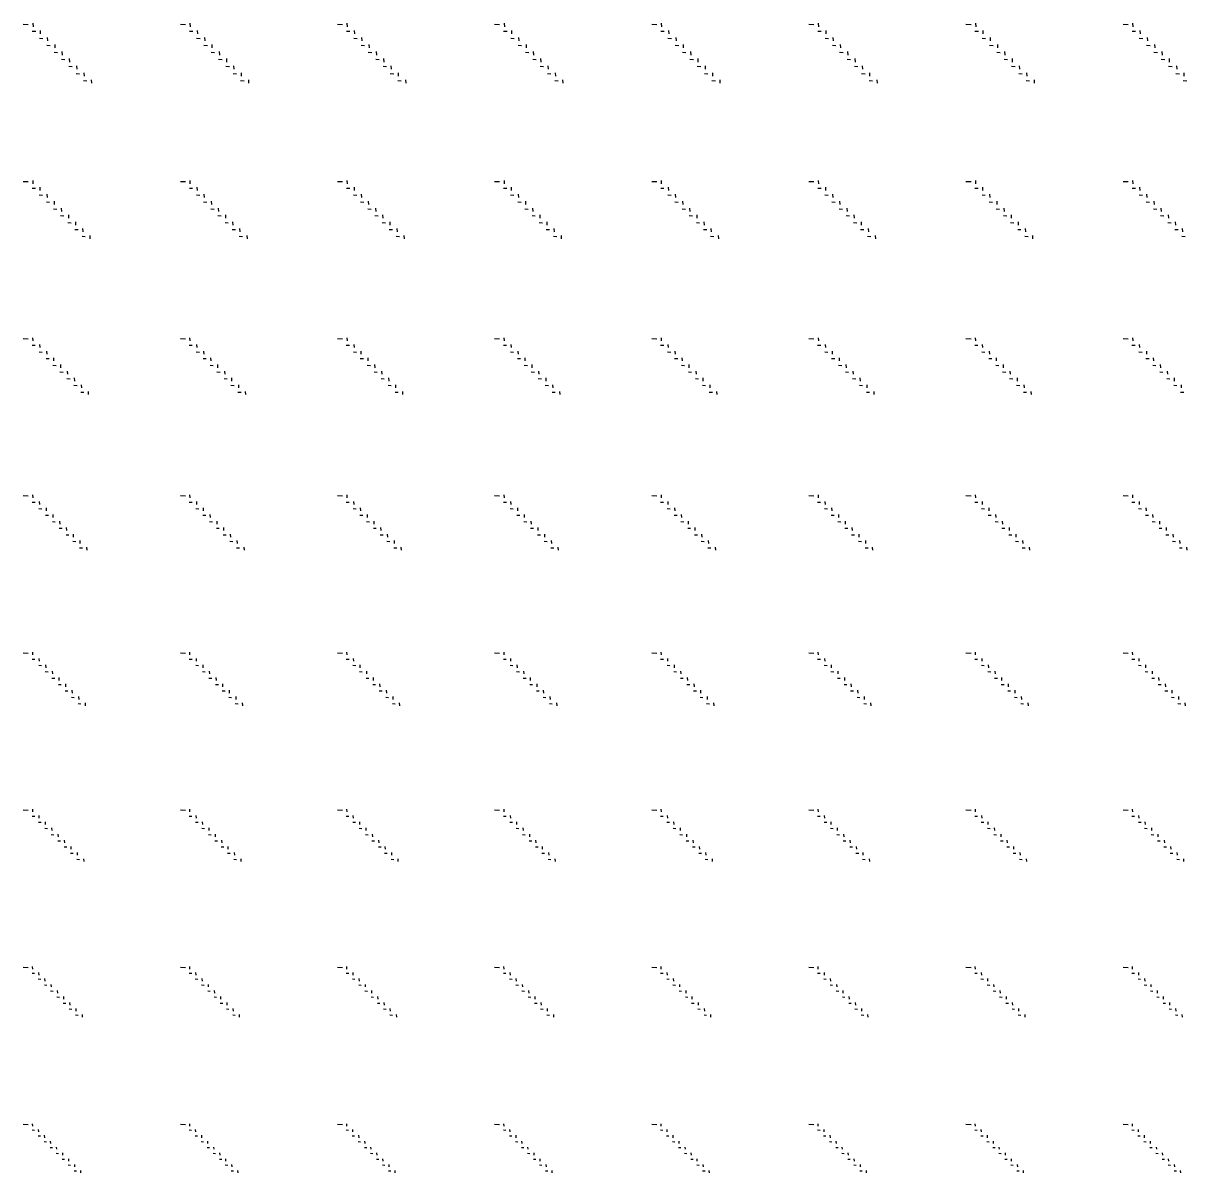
# Model space of a CAD drawing. Extents: x 0 to 300000, y 0 to 300000.
# Drawn here: x 76020 to 113045, y 187360 to 223935 of the extents above; entities that cross this region are included whole.
import ezdxf

# ---------------------------------------------------------------- set-up
doc = ezdxf.new("R2010")
doc.units = 0
doc.header["$MEASUREMENT"] = 0
doc.layers.get('0').update_dxf_attribs({"linetype": 'CONTINUOUS'})

msp = doc.modelspace()

# ---------------------------------------------------------------- linework, layer by layer
at = {"color": 7}
for p, q in [((76020, 223905), (76180, 223895)), ((76305, 223685), (76415, 223680)), ((76320, 223935), (76330, 223825)), ((76555, 223710), (76560, 223600)), ((81020, 223905), (81180, 223895)), ((81305, 223685), (81415, 223680)), ((81320, 223935), (81330, 223825)), ((81555, 223710), (81560, 223600)), ((86020, 223905), (86180, 223895)), ((86305, 223685), (86415, 223680)), ((86320, 223935), (86330, 223825)), ((86555, 223710), (86560, 223600)), ((91020, 223905), (91180, 223895)), ((91305, 223685), (91415, 223680)), ((91320, 223935), (91330, 223825)), ((91555, 223710), (91560, 223600)), ((96020, 223905), (96180, 223895)), ((96305, 223685), (96415, 223680)), ((96320, 223935), (96330, 223825)), ((96555, 223710), (96560, 223600)), ((101020, 223905), (101180, 223895)), ((101305, 223685), (101415, 223680)), ((101320, 223935), (101330, 223825)), ((101555, 223710), (101560, 223600)), ((106020, 223905), (106180, 223895)), ((106305, 223685), (106415, 223680)), ((106320, 223935), (106330, 223825)), ((106555, 223710), (106560, 223600)), ((111020, 223905), (111180, 223895)), ((111305, 223685), (111415, 223680)), ((111320, 223935), (111330, 223825)), ((111555, 223710), (111560, 223600)), ((76535, 223460), (76645, 223455)), ((76785, 223485), (76795, 223375)), ((81535, 223460), (81645, 223455)), ((81785, 223485), (81795, 223375)), ((86535, 223460), (86645, 223455)), ((86785, 223485), (86795, 223375)), ((91535, 223460), (91645, 223455)), ((91785, 223485), (91795, 223375)), ((96535, 223460), (96645, 223455)), ((96785, 223485), (96795, 223375)), ((101535, 223460), (101645, 223455)), ((101785, 223485), (101795, 223375)), ((106535, 223460), (106645, 223455)), ((106785, 223485), (106795, 223375)), ((111535, 223460), (111645, 223455)), ((111785, 223485), (111795, 223375)), ((76770, 223240), (76880, 223230)), ((77000, 223015), (77110, 223005)), ((77020, 223260), (77025, 223150)), ((77250, 223035), (77260, 222925)), ((81770, 223240), (81880, 223230)), ((82000, 223015), (82110, 223005)), ((82020, 223260), (82025, 223150)), ((82250, 223035), (82260, 222925)), ((86770, 223240), (86880, 223230)), ((87000, 223015), (87110, 223005)), ((87020, 223260), (87025, 223150)), ((87250, 223035), (87260, 222925)), ((91770, 223240), (91880, 223230)), ((92000, 223015), (92110, 223005)), ((92020, 223260), (92025, 223150)), ((92250, 223035), (92260, 222925)), ((96770, 223240), (96880, 223230)), ((97000, 223015), (97110, 223005)), ((97020, 223260), (97025, 223150)), ((97250, 223035), (97260, 222925)), ((101770, 223240), (101880, 223230)), ((102000, 223015), (102110, 223005)), ((102020, 223260), (102025, 223150)), ((102250, 223035), (102260, 222925)), ((106770, 223240), (106880, 223230)), ((107000, 223015), (107110, 223005)), ((107020, 223260), (107025, 223150)), ((107250, 223035), (107260, 222925)), ((111770, 223240), (111880, 223230)), ((112000, 223015), (112110, 223005)), ((112020, 223260), (112025, 223150)), ((112250, 223035), (112260, 222925)), ((77235, 222790), (77345, 222780)), ((77470, 222565), (77580, 222555)), ((77485, 222810), (77490, 222700)), ((77715, 222585), (77725, 222475)), ((82235, 222790), (82345, 222780)), ((82470, 222565), (82580, 222555)), ((82485, 222810), (82490, 222700)), ((82715, 222585), (82725, 222475)), ((87235, 222790), (87345, 222780)), ((87470, 222565), (87580, 222555)), ((87485, 222810), (87490, 222700)), ((87715, 222585), (87725, 222475)), ((92235, 222790), (92345, 222780)), ((92470, 222565), (92580, 222555)), ((92485, 222810), (92490, 222700)), ((92715, 222585), (92725, 222475)), ((97235, 222790), (97345, 222780)), ((97470, 222565), (97580, 222555)), ((97485, 222810), (97490, 222700)), ((97715, 222585), (97725, 222475)), ((102235, 222790), (102345, 222780)), ((102470, 222565), (102580, 222555)), ((102485, 222810), (102490, 222700)), ((102715, 222585), (102725, 222475)), ((107235, 222790), (107345, 222780)), ((107470, 222565), (107580, 222555)), ((107485, 222810), (107490, 222700)), ((107715, 222585), (107725, 222475)), ((112235, 222790), (112345, 222780)), ((112470, 222565), (112580, 222555)), ((112485, 222810), (112490, 222700)), ((112715, 222585), (112725, 222475)), ((77700, 222340), (77810, 222330)), ((77950, 222360), (77955, 222250)), ((82700, 222340), (82810, 222330)), ((82950, 222360), (82955, 222250)), ((87700, 222340), (87810, 222330)), ((87950, 222360), (87955, 222250)), ((92700, 222340), (92810, 222330)), ((92950, 222360), (92955, 222250)), ((97700, 222340), (97810, 222330)), ((97950, 222360), (97955, 222250)), ((102700, 222340), (102810, 222330)), ((102950, 222360), (102955, 222250)), ((107700, 222340), (107810, 222330)), ((107950, 222360), (107955, 222250)), ((112700, 222340), (112810, 222330)), ((112950, 222360), (112955, 222250)), ((77935, 222115), (78045, 222105)), ((78185, 222135), (78190, 222025)), ((82935, 222115), (83045, 222105)), ((83185, 222135), (83190, 222025)), ((87935, 222115), (88045, 222105)), ((88185, 222135), (88190, 222025)), ((92935, 222115), (93045, 222105)), ((93185, 222135), (93190, 222025)), ((97935, 222115), (98045, 222105)), ((98185, 222135), (98190, 222025)), ((102935, 222115), (103045, 222105)), ((103185, 222135), (103190, 222025)), ((107935, 222115), (108045, 222105)), ((108185, 222135), (108190, 222025)), ((112935, 222115), (113045, 222105)), ((76020, 218905), (76180, 218895)), ((76320, 218935), (76325, 218830)), ((81020, 218905), (81180, 218895)), ((81320, 218935), (81325, 218830)), ((86020, 218905), (86180, 218895)), ((86320, 218935), (86325, 218830)), ((91020, 218905), (91180, 218895)), ((91320, 218935), (91325, 218830)), ((96020, 218905), (96180, 218895)), ((96320, 218935), (96325, 218830)), ((101020, 218905), (101180, 218895)), ((101320, 218935), (101325, 218830)), ((106020, 218905), (106180, 218895)), ((106320, 218935), (106325, 218830)), ((111020, 218905), (111180, 218895)), ((111320, 218935), (111325, 218830)), ((76305, 218690), (76410, 218685)), ((76530, 218475), (76635, 218465)), ((76545, 218715), (76550, 218610)), ((76770, 218495), (76780, 218390)), ((81305, 218690), (81410, 218685)), ((81530, 218475), (81635, 218465)), ((81545, 218715), (81550, 218610)), ((81770, 218495), (81780, 218390)), ((86305, 218690), (86410, 218685)), ((86530, 218475), (86635, 218465)), ((86545, 218715), (86550, 218610)), ((86770, 218495), (86780, 218390)), ((91305, 218690), (91410, 218685)), ((91530, 218475), (91635, 218465)), ((91545, 218715), (91550, 218610)), ((91770, 218495), (91780, 218390)), ((96305, 218690), (96410, 218685)), ((96530, 218475), (96635, 218465)), ((96545, 218715), (96550, 218610)), ((96770, 218495), (96780, 218390)), ((101305, 218690), (101410, 218685)), ((101530, 218475), (101635, 218465)), ((101545, 218715), (101550, 218610)), ((101770, 218495), (101780, 218390)), ((106305, 218690), (106410, 218685)), ((106530, 218475), (106635, 218465)), ((106545, 218715), (106550, 218610)), ((106770, 218495), (106780, 218390)), ((111305, 218690), (111410, 218685)), ((111530, 218475), (111635, 218465)), ((111545, 218715), (111550, 218610)), ((111770, 218495), (111780, 218390)), ((76755, 218255), (76860, 218245)), ((77000, 218275), (77005, 218170)), ((81755, 218255), (81860, 218245)), ((82000, 218275), (82005, 218170)), ((86755, 218255), (86860, 218245)), ((87000, 218275), (87005, 218170)), ((91755, 218255), (91860, 218245)), ((92000, 218275), (92005, 218170)), ((96755, 218255), (96860, 218245)), ((97000, 218275), (97005, 218170)), ((101755, 218255), (101860, 218245)), ((102000, 218275), (102005, 218170)), ((106755, 218255), (106860, 218245)), ((107000, 218275), (107005, 218170)), ((111755, 218255), (111860, 218245)), ((112000, 218275), (112005, 218170)), ((76985, 218035), (77090, 218025)), ((77210, 217815), (77315, 217810)), ((77225, 218055), (77235, 217950)), ((77455, 217835), (77460, 217730)), ((81985, 218035), (82090, 218025)), ((82210, 217815), (82315, 217810)), ((82225, 218055), (82235, 217950)), ((82455, 217835), (82460, 217730)), ((86985, 218035), (87090, 218025)), ((87210, 217815), (87315, 217810)), ((87225, 218055), (87235, 217950)), ((87455, 217835), (87460, 217730)), ((91985, 218035), (92090, 218025)), ((92210, 217815), (92315, 217810)), ((92225, 218055), (92235, 217950)), ((92455, 217835), (92460, 217730)), ((96985, 218035), (97090, 218025)), ((97210, 217815), (97315, 217810)), ((97225, 218055), (97235, 217950)), ((97455, 217835), (97460, 217730)), ((101985, 218035), (102090, 218025)), ((102210, 217815), (102315, 217810)), ((102225, 218055), (102235, 217950)), ((102455, 217835), (102460, 217730)), ((106985, 218035), (107090, 218025)), ((107210, 217815), (107315, 217810)), ((107225, 218055), (107235, 217950)), ((107455, 217835), (107460, 217730)), ((111985, 218035), (112090, 218025)), ((112210, 217815), (112315, 217810)), ((112225, 218055), (112235, 217950)), ((112455, 217835), (112460, 217730)), ((77440, 217595), (77545, 217590)), ((77665, 217375), (77770, 217370)), ((77680, 217620), (77685, 217515)), ((77905, 217400), (77915, 217295)), ((82440, 217595), (82545, 217590)), ((82665, 217375), (82770, 217370)), ((82680, 217620), (82685, 217515)), ((82905, 217400), (82915, 217295)), ((87440, 217595), (87545, 217590)), ((87665, 217375), (87770, 217370)), ((87680, 217620), (87685, 217515)), ((87905, 217400), (87915, 217295)), ((92440, 217595), (92545, 217590)), ((92665, 217375), (92770, 217370)), ((92680, 217620), (92685, 217515)), ((92905, 217400), (92915, 217295)), ((97440, 217595), (97545, 217590)), ((97665, 217375), (97770, 217370)), ((97680, 217620), (97685, 217515)), ((97905, 217400), (97915, 217295)), ((102440, 217595), (102545, 217590)), ((102665, 217375), (102770, 217370)), ((102680, 217620), (102685, 217515)), ((102905, 217400), (102915, 217295)), ((107440, 217595), (107545, 217590)), ((107665, 217375), (107770, 217370)), ((107680, 217620), (107685, 217515)), ((107905, 217400), (107915, 217295)), ((112440, 217595), (112545, 217590)), ((112665, 217375), (112770, 217370)), ((112680, 217620), (112685, 217515)), ((112905, 217400), (112915, 217295)), ((77890, 217160), (77995, 217150)), ((78135, 217180), (78140, 217075)), ((82890, 217160), (82995, 217150)), ((83135, 217180), (83140, 217075)), ((87890, 217160), (87995, 217150)), ((88135, 217180), (88140, 217075)), ((92890, 217160), (92995, 217150)), ((93135, 217180), (93140, 217075)), ((97890, 217160), (97995, 217150)), ((98135, 217180), (98140, 217075)), ((102890, 217160), (102995, 217150)), ((103135, 217180), (103140, 217075)), ((107890, 217160), (107995, 217150)), ((108135, 217180), (108140, 217075)), ((112890, 217160), (112995, 217150)), ((76020, 213905), (76180, 213895)), ((76300, 213695), (76400, 213690)), ((76315, 213930), (76325, 213830)), ((76535, 213715), (76545, 213615)), ((81020, 213905), (81180, 213895)), ((81300, 213695), (81400, 213690)), ((81315, 213930), (81325, 213830)), ((81535, 213715), (81545, 213615)), ((86020, 213905), (86180, 213895)), ((86300, 213695), (86400, 213690)), ((86315, 213930), (86325, 213830)), ((86535, 213715), (86545, 213615)), ((91020, 213905), (91180, 213895)), ((91300, 213695), (91400, 213690)), ((91315, 213930), (91325, 213830)), ((91535, 213715), (91545, 213615)), ((96020, 213905), (96180, 213895)), ((96300, 213695), (96400, 213690)), ((96315, 213930), (96325, 213830)), ((96535, 213715), (96545, 213615)), ((101020, 213905), (101180, 213895)), ((101300, 213695), (101400, 213690)), ((101315, 213930), (101325, 213830)), ((101535, 213715), (101545, 213615)), ((106020, 213905), (106180, 213895)), ((106300, 213695), (106400, 213690)), ((106315, 213930), (106325, 213830)), ((106535, 213715), (106545, 213615)), ((111020, 213905), (111180, 213895)), ((111300, 213695), (111400, 213690)), ((111315, 213930), (111325, 213830)), ((111535, 213715), (111545, 213615)), ((76525, 213485), (76625, 213475)), ((76745, 213270), (76845, 213265)), ((76760, 213505), (76765, 213405)), ((76980, 213290), (76985, 213190)), ((81525, 213485), (81625, 213475)), ((81745, 213270), (81845, 213265)), ((81760, 213505), (81765, 213405)), ((81980, 213290), (81985, 213190)), ((86525, 213485), (86625, 213475)), ((86745, 213270), (86845, 213265)), ((86760, 213505), (86765, 213405)), ((86980, 213290), (86985, 213190)), ((91525, 213485), (91625, 213475)), ((91745, 213270), (91845, 213265)), ((91760, 213505), (91765, 213405)), ((91980, 213290), (91985, 213190)), ((96525, 213485), (96625, 213475)), ((96745, 213270), (96845, 213265)), ((96760, 213505), (96765, 213405)), ((96980, 213290), (96985, 213190)), ((101525, 213485), (101625, 213475)), ((101745, 213270), (101845, 213265)), ((101760, 213505), (101765, 213405)), ((101980, 213290), (101985, 213190)), ((106525, 213485), (106625, 213475)), ((106745, 213270), (106845, 213265)), ((106760, 213505), (106765, 213405)), ((106980, 213290), (106985, 213190)), ((111525, 213485), (111625, 213475)), ((111745, 213270), (111845, 213265)), ((111760, 213505), (111765, 213405)), ((111980, 213290), (111985, 213190)), ((76965, 213055), (77065, 213050)), ((77200, 213075), (77205, 212975)), ((81965, 213055), (82065, 213050)), ((82200, 213075), (82205, 212975)), ((86965, 213055), (87065, 213050)), ((87200, 213075), (87205, 212975)), ((91965, 213055), (92065, 213050)), ((92200, 213075), (92205, 212975)), ((96965, 213055), (97065, 213050)), ((97200, 213075), (97205, 212975)), ((101965, 213055), (102065, 213050)), ((102200, 213075), (102205, 212975)), ((106965, 213055), (107065, 213050)), ((107200, 213075), (107205, 212975)), ((111965, 213055), (112065, 213050)), ((112200, 213075), (112205, 212975)), ((77185, 212845), (77285, 212835)), ((77410, 212630), (77510, 212620)), ((77420, 212865), (77430, 212765)), ((77645, 212650), (77650, 212550)), ((82185, 212845), (82285, 212835)), ((82410, 212630), (82510, 212620)), ((82420, 212865), (82430, 212765)), ((82645, 212650), (82650, 212550)), ((87185, 212845), (87285, 212835)), ((87410, 212630), (87510, 212620)), ((87420, 212865), (87430, 212765)), ((87645, 212650), (87650, 212550)), ((92185, 212845), (92285, 212835)), ((92410, 212630), (92510, 212620)), ((92420, 212865), (92430, 212765)), ((92645, 212650), (92650, 212550)), ((97185, 212845), (97285, 212835)), ((97410, 212630), (97510, 212620)), ((97420, 212865), (97430, 212765)), ((97645, 212650), (97650, 212550)), ((102185, 212845), (102285, 212835)), ((102410, 212630), (102510, 212620)), ((102420, 212865), (102430, 212765)), ((102645, 212650), (102650, 212550)), ((107185, 212845), (107285, 212835)), ((107410, 212630), (107510, 212620)), ((107420, 212865), (107430, 212765)), ((107645, 212650), (107650, 212550)), ((112185, 212845), (112285, 212835)), ((112410, 212630), (112510, 212620)), ((112420, 212865), (112430, 212765)), ((112645, 212650), (112650, 212550)), ((77630, 212415), (77730, 212410)), ((77850, 212200), (77950, 212195)), ((77865, 212435), (77870, 212335)), ((78085, 212220), (78090, 212120)), ((82630, 212415), (82730, 212410)), ((82850, 212200), (82950, 212195)), ((82865, 212435), (82870, 212335)), ((83085, 212220), (83090, 212120)), ((87630, 212415), (87730, 212410)), ((87850, 212200), (87950, 212195)), ((87865, 212435), (87870, 212335)), ((88085, 212220), (88090, 212120)), ((92630, 212415), (92730, 212410)), ((92850, 212200), (92950, 212195)), ((92865, 212435), (92870, 212335)), ((93085, 212220), (93090, 212120)), ((97630, 212415), (97730, 212410)), ((97850, 212200), (97950, 212195)), ((97865, 212435), (97870, 212335)), ((98085, 212220), (98090, 212120)), ((102630, 212415), (102730, 212410)), ((102850, 212200), (102950, 212195)), ((102865, 212435), (102870, 212335)), ((103085, 212220), (103090, 212120)), ((107630, 212415), (107730, 212410)), ((107850, 212200), (107950, 212195)), ((107865, 212435), (107870, 212335)), ((108085, 212220), (108090, 212120)), ((112630, 212415), (112730, 212410)), ((112850, 212200), (112950, 212195)), ((112865, 212435), (112870, 212335)), ((76020, 208905), (76180, 208895)), ((76315, 208930), (76320, 208835)), ((81020, 208905), (81180, 208895)), ((81315, 208930), (81320, 208835)), ((86020, 208905), (86180, 208895)), ((86315, 208930), (86320, 208835)), ((91020, 208905), (91180, 208895)), ((91315, 208930), (91320, 208835)), ((96020, 208905), (96180, 208895)), ((96315, 208930), (96320, 208835)), ((101020, 208905), (101180, 208895)), ((101315, 208930), (101320, 208835)), ((106020, 208905), (106180, 208895)), ((106315, 208930), (106320, 208835)), ((111020, 208905), (111180, 208895)), ((111315, 208930), (111320, 208835)), ((76300, 208700), (76395, 208695)), ((76515, 208495), (76610, 208490)), ((76530, 208720), (76535, 208625)), ((76745, 208515), (76750, 208420)), ((81300, 208700), (81395, 208695)), ((81515, 208495), (81610, 208490)), ((81530, 208720), (81535, 208625)), ((81745, 208515), (81750, 208420)), ((86300, 208700), (86395, 208695)), ((86515, 208495), (86610, 208490)), ((86530, 208720), (86535, 208625)), ((86745, 208515), (86750, 208420)), ((91300, 208700), (91395, 208695)), ((91515, 208495), (91610, 208490)), ((91530, 208720), (91535, 208625)), ((91745, 208515), (91750, 208420)), ((96300, 208700), (96395, 208695)), ((96515, 208495), (96610, 208490)), ((96530, 208720), (96535, 208625)), ((96745, 208515), (96750, 208420)), ((101300, 208700), (101395, 208695)), ((101515, 208495), (101610, 208490)), ((101530, 208720), (101535, 208625)), ((101745, 208515), (101750, 208420)), ((106300, 208700), (106395, 208695)), ((106515, 208495), (106610, 208490)), ((106530, 208720), (106535, 208625)), ((106745, 208515), (106750, 208420)), ((111300, 208700), (111395, 208695)), ((111515, 208495), (111610, 208490)), ((111530, 208720), (111535, 208625)), ((111745, 208515), (111750, 208420)), ((76730, 208285), (76825, 208280)), ((76960, 208305), (76965, 208210)), ((77175, 208095), (77180, 208000)), ((81730, 208285), (81825, 208280)), ((81960, 208305), (81965, 208210)), ((82175, 208095), (82180, 208000)), ((86730, 208285), (86825, 208280)), ((86960, 208305), (86965, 208210)), ((87175, 208095), (87180, 208000)), ((91730, 208285), (91825, 208280)), ((91960, 208305), (91965, 208210)), ((92175, 208095), (92180, 208000)), ((96730, 208285), (96825, 208280)), ((96960, 208305), (96965, 208210)), ((97175, 208095), (97180, 208000)), ((101730, 208285), (101825, 208280)), ((101960, 208305), (101965, 208210)), ((102175, 208095), (102180, 208000)), ((106730, 208285), (106825, 208280)), ((106960, 208305), (106965, 208210)), ((107175, 208095), (107180, 208000)), ((111730, 208285), (111825, 208280)), ((111960, 208305), (111965, 208210)), ((112175, 208095), (112180, 208000)), ((76945, 208080), (77040, 208070)), ((77165, 207870), (77255, 207865)), ((77390, 207890), (77395, 207795)), ((81945, 208080), (82040, 208070)), ((82165, 207870), (82255, 207865)), ((82390, 207890), (82395, 207795)), ((86945, 208080), (87040, 208070)), ((87165, 207870), (87255, 207865)), ((87390, 207890), (87395, 207795)), ((91945, 208080), (92040, 208070)), ((92165, 207870), (92255, 207865)), ((92390, 207890), (92395, 207795)), ((96945, 208080), (97040, 208070)), ((97165, 207870), (97255, 207865)), ((97390, 207890), (97395, 207795)), ((101945, 208080), (102040, 208070)), ((102165, 207870), (102255, 207865)), ((102390, 207890), (102395, 207795)), ((106945, 208080), (107040, 208070)), ((107165, 207870), (107255, 207865)), ((107390, 207890), (107395, 207795)), ((111945, 208080), (112040, 208070)), ((112165, 207870), (112255, 207865)), ((112390, 207890), (112395, 207795)), ((77380, 207660), (77475, 207655)), ((77595, 207455), (77690, 207450)), ((77605, 207680), (77610, 207585)), ((77820, 207475), (77825, 207380)), ((82380, 207660), (82475, 207655)), ((82595, 207455), (82690, 207450)), ((82605, 207680), (82610, 207585)), ((82820, 207475), (82825, 207380)), ((87380, 207660), (87475, 207655)), ((87595, 207455), (87690, 207450)), ((87605, 207680), (87610, 207585)), ((87820, 207475), (87825, 207380)), ((92380, 207660), (92475, 207655)), ((92595, 207455), (92690, 207450)), ((92605, 207680), (92610, 207585)), ((92820, 207475), (92825, 207380)), ((97380, 207660), (97475, 207655)), ((97595, 207455), (97690, 207450)), ((97605, 207680), (97610, 207585)), ((97820, 207475), (97825, 207380)), ((102380, 207660), (102475, 207655)), ((102595, 207455), (102690, 207450)), ((102605, 207680), (102610, 207585)), ((102820, 207475), (102825, 207380)), ((107380, 207660), (107475, 207655)), ((107595, 207455), (107690, 207450)), ((107605, 207680), (107610, 207585)), ((107820, 207475), (107825, 207380)), ((112380, 207660), (112475, 207655)), ((112595, 207455), (112690, 207450)), ((112605, 207680), (112610, 207585)), ((112820, 207475), (112825, 207380)), ((77810, 207245), (77905, 207240)), ((78035, 207265), (78045, 207170)), ((82810, 207245), (82905, 207240)), ((83035, 207265), (83045, 207170)), ((87810, 207245), (87905, 207240)), ((88035, 207265), (88045, 207170)), ((92810, 207245), (92905, 207240)), ((93035, 207265), (93045, 207170)), ((97810, 207245), (97905, 207240)), ((98035, 207265), (98045, 207170)), ((102810, 207245), (102905, 207240)), ((103035, 207265), (103045, 207170)), ((107810, 207245), (107905, 207240)), ((108035, 207265), (108045, 207170)), ((112810, 207245), (112905, 207240)), ((113035, 207265), (113045, 207170)), ((76020, 203905), (76180, 203895)), ((76300, 203705), (76390, 203700)), ((76310, 203925), (76315, 203835)), ((76520, 203725), (76525, 203635)), ((81020, 203905), (81180, 203895)), ((81300, 203705), (81390, 203700)), ((81310, 203925), (81315, 203835)), ((81520, 203725), (81525, 203635)), ((86020, 203905), (86180, 203895)), ((86300, 203705), (86390, 203700)), ((86310, 203925), (86315, 203835)), ((86520, 203725), (86525, 203635)), ((91020, 203905), (91180, 203895)), ((91300, 203705), (91390, 203700)), ((91310, 203925), (91315, 203835)), ((91520, 203725), (91525, 203635)), ((96020, 203905), (96180, 203895)), ((96300, 203705), (96390, 203700)), ((96310, 203925), (96315, 203835)), ((96520, 203725), (96525, 203635)), ((101020, 203905), (101180, 203895)), ((101300, 203705), (101390, 203700)), ((101310, 203925), (101315, 203835)), ((101520, 203725), (101525, 203635)), ((106020, 203905), (106180, 203895)), ((106300, 203705), (106390, 203700)), ((106310, 203925), (106315, 203835)), ((106520, 203725), (106525, 203635)), ((111020, 203905), (111180, 203895)), ((111300, 203705), (111390, 203700)), ((111310, 203925), (111315, 203835)), ((111520, 203725), (111525, 203635)), ((76510, 203505), (76600, 203500)), ((76720, 203305), (76810, 203295)), ((76730, 203520), (76735, 203430)), ((76940, 203320), (76945, 203230)), ((81510, 203505), (81600, 203500)), ((81720, 203305), (81810, 203295)), ((81730, 203520), (81735, 203430)), ((81940, 203320), (81945, 203230)), ((86510, 203505), (86600, 203500)), ((86720, 203305), (86810, 203295)), ((86730, 203520), (86735, 203430)), ((86940, 203320), (86945, 203230)), ((91510, 203505), (91600, 203500)), ((91720, 203305), (91810, 203295)), ((91730, 203520), (91735, 203430)), ((91940, 203320), (91945, 203230)), ((96510, 203505), (96600, 203500)), ((96720, 203305), (96810, 203295)), ((96730, 203520), (96735, 203430)), ((96940, 203320), (96945, 203230)), ((101510, 203505), (101600, 203500)), ((101720, 203305), (101810, 203295)), ((101730, 203520), (101735, 203430)), ((101940, 203320), (101945, 203230)), ((106510, 203505), (106600, 203500)), ((106720, 203305), (106810, 203295)), ((106730, 203520), (106735, 203430)), ((106940, 203320), (106945, 203230)), ((111510, 203505), (111600, 203500)), ((111720, 203305), (111810, 203295)), ((111730, 203520), (111735, 203430)), ((111940, 203320), (111945, 203230)), ((76930, 203100), (77020, 203095)), ((77140, 202900), (77230, 202890)), ((77150, 203115), (77155, 203025)), ((77360, 202915), (77365, 202825)), ((81930, 203100), (82020, 203095)), ((82140, 202900), (82230, 202890)), ((82150, 203115), (82155, 203025)), ((82360, 202915), (82365, 202825)), ((86930, 203100), (87020, 203095)), ((87140, 202900), (87230, 202890)), ((87150, 203115), (87155, 203025)), ((87360, 202915), (87365, 202825)), ((91930, 203100), (92020, 203095)), ((92140, 202900), (92230, 202890)), ((92150, 203115), (92155, 203025)), ((92360, 202915), (92365, 202825)), ((96930, 203100), (97020, 203095)), ((97140, 202900), (97230, 202890)), ((97150, 203115), (97155, 203025)), ((97360, 202915), (97365, 202825)), ((101930, 203100), (102020, 203095)), ((102140, 202900), (102230, 202890)), ((102150, 203115), (102155, 203025)), ((102360, 202915), (102365, 202825)), ((106930, 203100), (107020, 203095)), ((107140, 202900), (107230, 202890)), ((107150, 203115), (107155, 203025)), ((107360, 202915), (107365, 202825)), ((111930, 203100), (112020, 203095)), ((112140, 202900), (112230, 202890)), ((112150, 203115), (112155, 203025)), ((112360, 202915), (112365, 202825)), ((77350, 202695), (77440, 202690)), ((77570, 202710), (77575, 202620)), ((82350, 202695), (82440, 202690)), ((82570, 202710), (82575, 202620)), ((87350, 202695), (87440, 202690)), ((87570, 202710), (87575, 202620)), ((92350, 202695), (92440, 202690)), ((92570, 202710), (92575, 202620)), ((97350, 202695), (97440, 202690)), ((97570, 202710), (97575, 202620)), ((102350, 202695), (102440, 202690)), ((102570, 202710), (102575, 202620)), ((107350, 202695), (107440, 202690)), ((107570, 202710), (107575, 202620)), ((112350, 202695), (112440, 202690)), ((112570, 202710), (112575, 202620)), ((77560, 202495), (77645, 202485)), ((77765, 202290), (77855, 202285)), ((77780, 202510), (77785, 202420)), ((77985, 202310), (77995, 202220)), ((82560, 202495), (82645, 202485)), ((82765, 202290), (82855, 202285)), ((82780, 202510), (82785, 202420)), ((82985, 202310), (82995, 202220)), ((87560, 202495), (87645, 202485)), ((87765, 202290), (87855, 202285)), ((87780, 202510), (87785, 202420)), ((87985, 202310), (87995, 202220)), ((92560, 202495), (92645, 202485)), ((92765, 202290), (92855, 202285)), ((92780, 202510), (92785, 202420)), ((92985, 202310), (92995, 202220)), ((97560, 202495), (97645, 202485)), ((97765, 202290), (97855, 202285)), ((97780, 202510), (97785, 202420)), ((97985, 202310), (97995, 202220)), ((102560, 202495), (102645, 202485)), ((102765, 202290), (102855, 202285)), ((102780, 202510), (102785, 202420)), ((102985, 202310), (102995, 202220)), ((107560, 202495), (107645, 202485)), ((107765, 202290), (107855, 202285)), ((107780, 202510), (107785, 202420)), ((107985, 202310), (107995, 202220)), ((112560, 202495), (112645, 202485)), ((112765, 202290), (112855, 202285)), ((112780, 202510), (112785, 202420)), ((112985, 202310), (112995, 202220)), ((76020, 198905), (76180, 198895)), ((76310, 198925), (76315, 198840)), ((81020, 198905), (81180, 198895)), ((81310, 198925), (81315, 198840)), ((86020, 198905), (86180, 198895)), ((86310, 198925), (86315, 198840)), ((91020, 198905), (91180, 198895)), ((91310, 198925), (91315, 198840)), ((96020, 198905), (96180, 198895)), ((96310, 198925), (96315, 198840)), ((101020, 198905), (101180, 198895)), ((101310, 198925), (101315, 198840)), ((106020, 198905), (106180, 198895)), ((106310, 198925), (106315, 198840)), ((111020, 198905), (111180, 198895)), ((111310, 198925), (111315, 198840)), ((76300, 198710), (76385, 198705)), ((76505, 198515), (76590, 198510)), ((76510, 198725), (76520, 198640)), ((76715, 198530), (76720, 198445)), ((81300, 198710), (81385, 198705)), ((81505, 198515), (81590, 198510)), ((81510, 198725), (81520, 198640)), ((81715, 198530), (81720, 198445)), ((86300, 198710), (86385, 198705)), ((86505, 198515), (86590, 198510)), ((86510, 198725), (86520, 198640)), ((86715, 198530), (86720, 198445)), ((91300, 198710), (91385, 198705)), ((91505, 198515), (91590, 198510)), ((91510, 198725), (91520, 198640)), ((91715, 198530), (91720, 198445)), ((96300, 198710), (96385, 198705)), ((96505, 198515), (96590, 198510)), ((96510, 198725), (96520, 198640)), ((96715, 198530), (96720, 198445)), ((101300, 198710), (101385, 198705)), ((101505, 198515), (101590, 198510)), ((101510, 198725), (101520, 198640)), ((101715, 198530), (101720, 198445)), ((106300, 198710), (106385, 198705)), ((106505, 198515), (106590, 198510)), ((106510, 198725), (106520, 198640)), ((106715, 198530), (106720, 198445)), ((111300, 198710), (111385, 198705)), ((111505, 198515), (111590, 198510)), ((111510, 198725), (111520, 198640)), ((111715, 198530), (111720, 198445)), ((76705, 198320), (76790, 198315)), ((76910, 198120), (76995, 198115)), ((76920, 198335), (76925, 198250)), ((77125, 198135), (77130, 198050)), ((81705, 198320), (81790, 198315)), ((81910, 198120), (81995, 198115)), ((81920, 198335), (81925, 198250)), ((82125, 198135), (82130, 198050)), ((86705, 198320), (86790, 198315)), ((86910, 198120), (86995, 198115)), ((86920, 198335), (86925, 198250)), ((87125, 198135), (87130, 198050)), ((91705, 198320), (91790, 198315)), ((91910, 198120), (91995, 198115)), ((91920, 198335), (91925, 198250)), ((92125, 198135), (92130, 198050)), ((96705, 198320), (96790, 198315)), ((96910, 198120), (96995, 198115)), ((96920, 198335), (96925, 198250)), ((97125, 198135), (97130, 198050)), ((101705, 198320), (101790, 198315)), ((101910, 198120), (101995, 198115)), ((101920, 198335), (101925, 198250)), ((102125, 198135), (102130, 198050)), ((106705, 198320), (106790, 198315)), ((106910, 198120), (106995, 198115)), ((106920, 198335), (106925, 198250)), ((107125, 198135), (107130, 198050)), ((111705, 198320), (111790, 198315)), ((111910, 198120), (111995, 198115)), ((111920, 198335), (111925, 198250)), ((112125, 198135), (112130, 198050)), ((77115, 197925), (77200, 197920)), ((77320, 197730), (77405, 197725)), ((77325, 197940), (77335, 197855)), ((77530, 197745), (77535, 197660)), ((82115, 197925), (82200, 197920)), ((82320, 197730), (82405, 197725)), ((82325, 197940), (82335, 197855)), ((82530, 197745), (82535, 197660)), ((87115, 197925), (87200, 197920)), ((87320, 197730), (87405, 197725)), ((87325, 197940), (87335, 197855)), ((87530, 197745), (87535, 197660)), ((92115, 197925), (92200, 197920)), ((92320, 197730), (92405, 197725)), ((92325, 197940), (92335, 197855)), ((92530, 197745), (92535, 197660)), ((97115, 197925), (97200, 197920)), ((97320, 197730), (97405, 197725)), ((97325, 197940), (97335, 197855)), ((97530, 197745), (97535, 197660)), ((102115, 197925), (102200, 197920)), ((102320, 197730), (102405, 197725)), ((102325, 197940), (102335, 197855)), ((102530, 197745), (102535, 197660)), ((107115, 197925), (107200, 197920)), ((107320, 197730), (107405, 197725)), ((107325, 197940), (107335, 197855)), ((107530, 197745), (107535, 197660)), ((112115, 197925), (112200, 197920)), ((112320, 197730), (112405, 197725)), ((112325, 197940), (112335, 197855)), ((112530, 197745), (112535, 197660)), ((77520, 197530), (77605, 197525)), ((77735, 197545), (77740, 197460)), ((77940, 197350), (77945, 197265)), ((82520, 197530), (82605, 197525)), ((82735, 197545), (82740, 197460)), ((82940, 197350), (82945, 197265)), ((87520, 197530), (87605, 197525)), ((87735, 197545), (87740, 197460)), ((87940, 197350), (87945, 197265)), ((92520, 197530), (92605, 197525)), ((92735, 197545), (92740, 197460)), ((92940, 197350), (92945, 197265)), ((97520, 197530), (97605, 197525)), ((97735, 197545), (97740, 197460)), ((97940, 197350), (97945, 197265)), ((102520, 197530), (102605, 197525)), ((102735, 197545), (102740, 197460)), ((102940, 197350), (102945, 197265)), ((107520, 197530), (107605, 197525)), ((107735, 197545), (107740, 197460)), ((107940, 197350), (107945, 197265)), ((112520, 197530), (112605, 197525)), ((112735, 197545), (112740, 197460)), ((112940, 197350), (112945, 197265)), ((77725, 197335), (77810, 197330)), ((82725, 197335), (82810, 197330)), ((87725, 197335), (87810, 197330)), ((92725, 197335), (92810, 197330)), ((97725, 197335), (97810, 197330)), ((102725, 197335), (102810, 197330)), ((107725, 197335), (107810, 197330)), ((112725, 197335), (112810, 197330)), ((76020, 193905), (76180, 193895)), ((76300, 193715), (76380, 193710)), ((76305, 193920), (76310, 193840)), ((76505, 193730), (76510, 193650)), ((81020, 193905), (81180, 193895)), ((81300, 193715), (81380, 193710)), ((81305, 193920), (81310, 193840)), ((81505, 193730), (81510, 193650)), ((86020, 193905), (86180, 193895)), ((86300, 193715), (86380, 193710)), ((86305, 193920), (86310, 193840)), ((86505, 193730), (86510, 193650)), ((91020, 193905), (91180, 193895)), ((91300, 193715), (91380, 193710)), ((91305, 193920), (91310, 193840)), ((91505, 193730), (91510, 193650)), ((96020, 193905), (96180, 193895)), ((96300, 193715), (96380, 193710)), ((96305, 193920), (96310, 193840)), ((96505, 193730), (96510, 193650)), ((101020, 193905), (101180, 193895)), ((101300, 193715), (101380, 193710)), ((101305, 193920), (101310, 193840)), ((101505, 193730), (101510, 193650)), ((106020, 193905), (106180, 193895)), ((106300, 193715), (106380, 193710)), ((106305, 193920), (106310, 193840)), ((106505, 193730), (106510, 193650)), ((111020, 193905), (111180, 193895)), ((111300, 193715), (111380, 193710)), ((111305, 193920), (111310, 193840)), ((111505, 193730), (111510, 193650)), ((76495, 193525), (76575, 193520)), ((76695, 193335), (76775, 193330)), ((76700, 193540), (76710, 193460)), ((76900, 193350), (76905, 193270)), ((81495, 193525), (81575, 193520)), ((81695, 193335), (81775, 193330)), ((81700, 193540), (81710, 193460)), ((81900, 193350), (81905, 193270)), ((86495, 193525), (86575, 193520)), ((86695, 193335), (86775, 193330)), ((86700, 193540), (86710, 193460)), ((86900, 193350), (86905, 193270)), ((91495, 193525), (91575, 193520)), ((91695, 193335), (91775, 193330)), ((91700, 193540), (91710, 193460)), ((91900, 193350), (91905, 193270)), ((96495, 193525), (96575, 193520)), ((96695, 193335), (96775, 193330)), ((96700, 193540), (96710, 193460)), ((96900, 193350), (96905, 193270)), ((101495, 193525), (101575, 193520)), ((101695, 193335), (101775, 193330)), ((101700, 193540), (101710, 193460)), ((101900, 193350), (101905, 193270)), ((106495, 193525), (106575, 193520)), ((106695, 193335), (106775, 193330)), ((106700, 193540), (106710, 193460)), ((106900, 193350), (106905, 193270)), ((111495, 193525), (111575, 193520)), ((111695, 193335), (111775, 193330)), ((111700, 193540), (111710, 193460)), ((111900, 193350), (111905, 193270)), ((76890, 193145), (76970, 193140)), ((77090, 192955), (77170, 192945)), ((77100, 193155), (77105, 193075)), ((77295, 192965), (77300, 192885)), ((81890, 193145), (81970, 193140)), ((82090, 192955), (82170, 192945)), ((82100, 193155), (82105, 193075)), ((82295, 192965), (82300, 192885)), ((86890, 193145), (86970, 193140)), ((87090, 192955), (87170, 192945)), ((87100, 193155), (87105, 193075)), ((87295, 192965), (87300, 192885)), ((91890, 193145), (91970, 193140)), ((92090, 192955), (92170, 192945)), ((92100, 193155), (92105, 193075)), ((92295, 192965), (92300, 192885)), ((96890, 193145), (96970, 193140)), ((97090, 192955), (97170, 192945)), ((97100, 193155), (97105, 193075)), ((97295, 192965), (97300, 192885)), ((101890, 193145), (101970, 193140)), ((102090, 192955), (102170, 192945)), ((102100, 193155), (102105, 193075)), ((102295, 192965), (102300, 192885)), ((106890, 193145), (106970, 193140)), ((107090, 192955), (107170, 192945)), ((107100, 193155), (107105, 193075)), ((107295, 192965), (107300, 192885)), ((111890, 193145), (111970, 193140)), ((112090, 192955), (112170, 192945)), ((112100, 193155), (112105, 193075)), ((112295, 192965), (112300, 192885)), ((77290, 192760), (77370, 192755)), ((77485, 192570), (77565, 192565)), ((77495, 192775), (77500, 192695)), ((77690, 192585), (77695, 192505)), ((82290, 192760), (82370, 192755)), ((82485, 192570), (82565, 192565)), ((82495, 192775), (82500, 192695)), ((82690, 192585), (82695, 192505)), ((87290, 192760), (87370, 192755)), ((87485, 192570), (87565, 192565)), ((87495, 192775), (87500, 192695)), ((87690, 192585), (87695, 192505)), ((92290, 192760), (92370, 192755)), ((92485, 192570), (92565, 192565)), ((92495, 192775), (92500, 192695)), ((92690, 192585), (92695, 192505)), ((97290, 192760), (97370, 192755)), ((97485, 192570), (97565, 192565)), ((97495, 192775), (97500, 192695)), ((97690, 192585), (97695, 192505)), ((102290, 192760), (102370, 192755)), ((102485, 192570), (102565, 192565)), ((102495, 192775), (102500, 192695)), ((102690, 192585), (102695, 192505)), ((107290, 192760), (107370, 192755)), ((107485, 192570), (107565, 192565)), ((107495, 192775), (107500, 192695)), ((107690, 192585), (107695, 192505)), ((112290, 192760), (112370, 192755)), ((112485, 192570), (112565, 192565)), ((112495, 192775), (112500, 192695)), ((112690, 192585), (112695, 192505)), ((77685, 192380), (77765, 192375)), ((77890, 192395), (77895, 192315)), ((82685, 192380), (82765, 192375)), ((82890, 192395), (82895, 192315)), ((87685, 192380), (87765, 192375)), ((87890, 192395), (87895, 192315)), ((92685, 192380), (92765, 192375)), ((92890, 192395), (92895, 192315)), ((97685, 192380), (97765, 192375)), ((97890, 192395), (97895, 192315)), ((102685, 192380), (102765, 192375)), ((102890, 192395), (102895, 192315)), ((107685, 192380), (107765, 192375)), ((107890, 192395), (107895, 192315)), ((112685, 192380), (112765, 192375)), ((112890, 192395), (112895, 192315)), ((76020, 188905), (76180, 188895)), ((76305, 188920), (76310, 188845)), ((81020, 188905), (81180, 188895)), ((81305, 188920), (81310, 188845)), ((86020, 188905), (86180, 188895)), ((86305, 188920), (86310, 188845)), ((91020, 188905), (91180, 188895)), ((91305, 188920), (91310, 188845)), ((96020, 188905), (96180, 188895)), ((96305, 188920), (96310, 188845)), ((101020, 188905), (101180, 188895)), ((101305, 188920), (101310, 188845)), ((106020, 188905), (106180, 188895)), ((106305, 188920), (106310, 188845)), ((111020, 188905), (111180, 188895)), ((111305, 188920), (111310, 188845)), ((76300, 188720), (76375, 188715)), ((76490, 188535), (76565, 188530)), ((76495, 188735), (76500, 188660)), ((76690, 188550), (76695, 188475)), ((81300, 188720), (81375, 188715)), ((81490, 188535), (81565, 188530)), ((81495, 188735), (81500, 188660)), ((81690, 188550), (81695, 188475)), ((86300, 188720), (86375, 188715)), ((86490, 188535), (86565, 188530)), ((86495, 188735), (86500, 188660)), ((86690, 188550), (86695, 188475)), ((91300, 188720), (91375, 188715)), ((91490, 188535), (91565, 188530)), ((91495, 188735), (91500, 188660)), ((91690, 188550), (91695, 188475)), ((96300, 188720), (96375, 188715)), ((96490, 188535), (96565, 188530)), ((96495, 188735), (96500, 188660)), ((96690, 188550), (96695, 188475)), ((101300, 188720), (101375, 188715)), ((101490, 188535), (101565, 188530)), ((101495, 188735), (101500, 188660)), ((101690, 188550), (101695, 188475)), ((106300, 188720), (106375, 188715)), ((106490, 188535), (106565, 188530)), ((106495, 188735), (106500, 188660)), ((106690, 188550), (106695, 188475)), ((111300, 188720), (111375, 188715)), ((111490, 188535), (111565, 188530)), ((111495, 188735), (111500, 188660)), ((111690, 188550), (111695, 188475)), ((76680, 188350), (76755, 188345)), ((76875, 188165), (76950, 188160)), ((76880, 188365), (76885, 188290)), ((77070, 188175), (77080, 188105)), ((81680, 188350), (81755, 188345)), ((81875, 188165), (81950, 188160)), ((81880, 188365), (81885, 188290)), ((82070, 188175), (82080, 188105)), ((86680, 188350), (86755, 188345)), ((86875, 188165), (86950, 188160)), ((86880, 188365), (86885, 188290)), ((87070, 188175), (87080, 188105)), ((91680, 188350), (91755, 188345)), ((91875, 188165), (91950, 188160)), ((91880, 188365), (91885, 188290)), ((92070, 188175), (92080, 188105)), ((96680, 188350), (96755, 188345)), ((96875, 188165), (96950, 188160)), ((96880, 188365), (96885, 188290)), ((97070, 188175), (97080, 188105)), ((101680, 188350), (101755, 188345)), ((101875, 188165), (101950, 188160)), ((101880, 188365), (101885, 188290)), ((102070, 188175), (102080, 188105)), ((106680, 188350), (106755, 188345)), ((106875, 188165), (106950, 188160)), ((106880, 188365), (106885, 188290)), ((107070, 188175), (107080, 188105)), ((111680, 188350), (111755, 188345)), ((111875, 188165), (111950, 188160)), ((111880, 188365), (111885, 188290)), ((112070, 188175), (112080, 188105)), ((77065, 187980), (77140, 187975)), ((77260, 187795), (77335, 187790)), ((77265, 187990), (77270, 187915)), ((77455, 187805), (77460, 187730)), ((82065, 187980), (82140, 187975)), ((82260, 187795), (82335, 187790)), ((82265, 187990), (82270, 187915)), ((82455, 187805), (82460, 187730)), ((87065, 187980), (87140, 187975)), ((87260, 187795), (87335, 187790)), ((87265, 187990), (87270, 187915)), ((87455, 187805), (87460, 187730)), ((92065, 187980), (92140, 187975)), ((92260, 187795), (92335, 187790)), ((92265, 187990), (92270, 187915)), ((92455, 187805), (92460, 187730)), ((97065, 187980), (97140, 187975)), ((97260, 187795), (97335, 187790)), ((97265, 187990), (97270, 187915)), ((97455, 187805), (97460, 187730)), ((102065, 187980), (102140, 187975)), ((102260, 187795), (102335, 187790)), ((102265, 187990), (102270, 187915)), ((102455, 187805), (102460, 187730)), ((107065, 187980), (107140, 187975)), ((107260, 187795), (107335, 187790)), ((107265, 187990), (107270, 187915)), ((107455, 187805), (107460, 187730)), ((112065, 187980), (112140, 187975)), ((112260, 187795), (112335, 187790)), ((112265, 187990), (112270, 187915)), ((112455, 187805), (112460, 187730)), ((77450, 187610), (77525, 187605)), ((77640, 187425), (77715, 187420)), ((77650, 187620), (77655, 187545)), ((77840, 187435), (77845, 187360)), ((82450, 187610), (82525, 187605)), ((82640, 187425), (82715, 187420)), ((82650, 187620), (82655, 187545)), ((82840, 187435), (82845, 187360)), ((87450, 187610), (87525, 187605)), ((87640, 187425), (87715, 187420)), ((87650, 187620), (87655, 187545)), ((87840, 187435), (87845, 187360)), ((92450, 187610), (92525, 187605)), ((92640, 187425), (92715, 187420)), ((92650, 187620), (92655, 187545)), ((92840, 187435), (92845, 187360)), ((97450, 187610), (97525, 187605)), ((97640, 187425), (97715, 187420)), ((97650, 187620), (97655, 187545)), ((97840, 187435), (97845, 187360)), ((102450, 187610), (102525, 187605)), ((102640, 187425), (102715, 187420)), ((102650, 187620), (102655, 187545)), ((102840, 187435), (102845, 187360)), ((107450, 187610), (107525, 187605)), ((107640, 187425), (107715, 187420)), ((107650, 187620), (107655, 187545)), ((107840, 187435), (107845, 187360)), ((112450, 187610), (112525, 187605)), ((112640, 187425), (112715, 187420)), ((112650, 187620), (112655, 187545)), ((112840, 187435), (112845, 187360))]:
    msp.add_line(p, q, dxfattribs=at)

doc.saveas('drawing.dxf')
